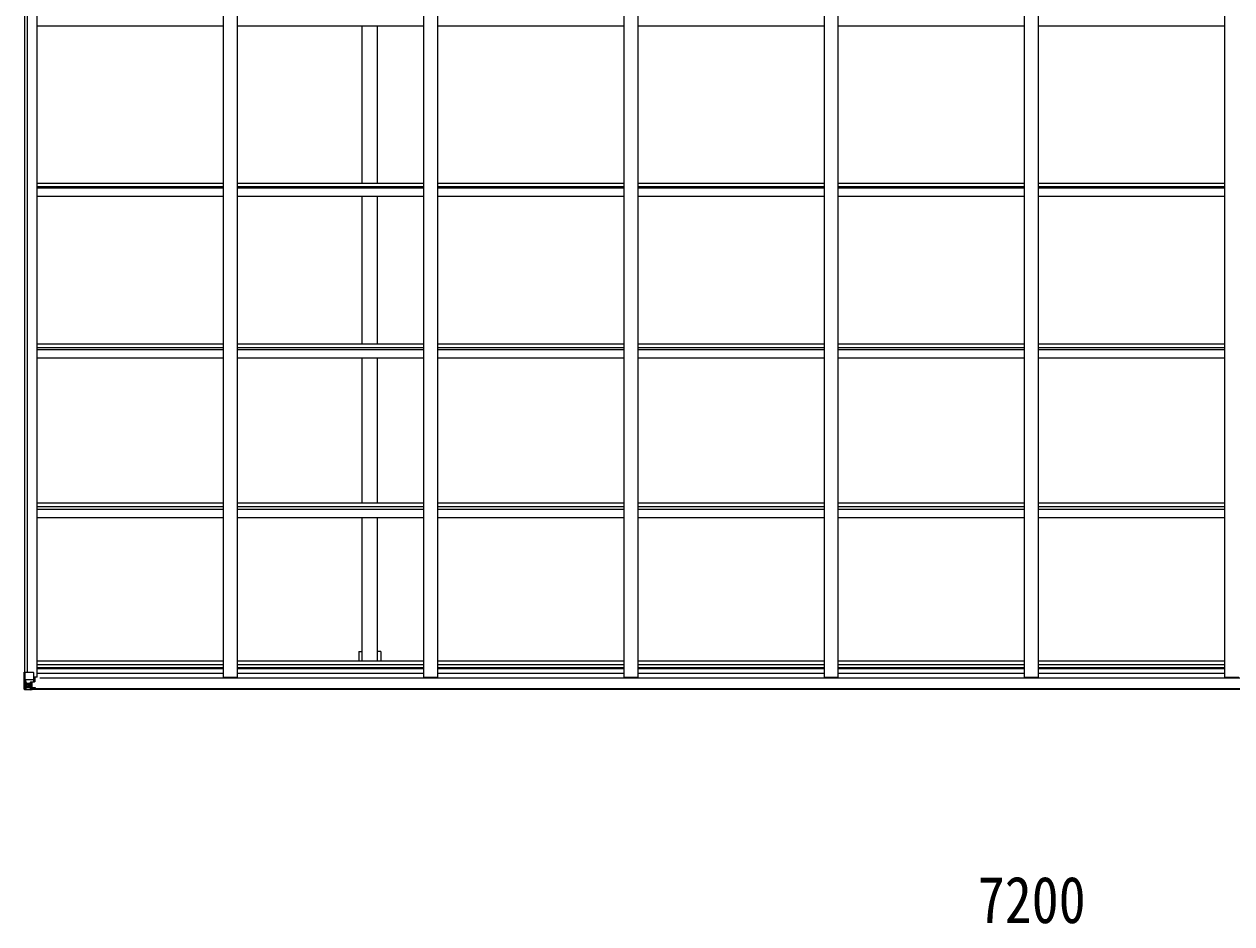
# Model space of a CAD drawing. Units: millimetres at full size; details may follow other scales. Extents: x -9783 to 9892, y -6828 to 6752.
# Drawn here: x 568 to 4886, y 761 to 3979 of the extents above; entities that cross this region are included whole.
import ezdxf
from ezdxf.enums import TextEntityAlignment as Align

# ---------------------------------------------------------------- set-up
doc = ezdxf.new("R2010")
doc.units = ezdxf.units.MM
doc.header["$LTSCALE"] = 35
for name, color, linetype, lineweight in [('0-1_本体', 4, 'Continuous', 9), ('0-2_部品', 7, 'Continuous', 9), ('0-A_寸法', 6, 'Continuous', 9)]:
    doc.layers.add(name, color=color, linetype=linetype, lineweight=lineweight)
doc.styles.add('ＭＳ ゴシック', font='')
doc.styles.get('ＭＳ ゴシック').set_extended_font_data('MS Gothic')

msp = doc.modelspace()

# ---------------------------------------------------------------- linework, layer by layer
at = {"layer": '0-1_本体'}
for p, q in [((614.93, 1643.38), (614.93, 6359.74)), ((1280.93, 1643.38), (1280.93, 6359.74)), ((1330.93, 1643.38), (1330.93, 6359.74)), ((1996.93, 1643.38), (1996.93, 6359.74)), ((2046.93, 1643.38), (2046.93, 6359.74)), ((2712.93, 1643.38), (2712.93, 6359.74)), ((2762.93, 1643.38), (2762.93, 6359.74)), ((3428.93, 1643.38), (3428.93, 6359.74)), ((3478.93, 1643.38), (3478.93, 6359.74)), ((4144.93, 1643.38), (4144.93, 6359.74)), ((4194.93, 1643.38), (4194.93, 6359.74)), ((4860.93, 1643.38), (4860.93, 6359.74)), ((569.93, 1661.84), (569.93, 6341.28)), ((579.76, 1661.84), (579.76, 6341.28)), ((614.93, 3973.56), (1280.93, 3973.56)), ((1330.93, 3973.56), (1996.93, 3973.56)), ((1776.43, 3410.92), (1776.43, 3973.56)), ((1831.43, 3410.92), (1831.43, 3973.56)), ((2046.93, 3973.56), (2712.93, 3973.56)), ((2762.93, 3973.56), (3428.93, 3973.56)), ((3478.93, 3973.56), (4144.93, 3973.56)), ((4194.93, 3973.56), (4860.93, 3973.56)), ((614.93, 3410.92), (1280.93, 3410.92)), ((614.93, 3397.9), (1280.93, 3397.9)), ((614.93, 3394.07), (1280.93, 3394.07)), ((1330.93, 3410.92), (1996.93, 3410.92)), ((1330.93, 3397.9), (1996.93, 3397.9)), ((1330.93, 3394.07), (1996.93, 3394.07)), ((2046.93, 3410.92), (2712.93, 3410.92)), ((2046.93, 3397.9), (2712.93, 3397.9)), ((2046.93, 3394.07), (2712.93, 3394.07)), ((2762.93, 3410.92), (3428.93, 3410.92)), ((2762.93, 3397.9), (3428.93, 3397.9)), ((2762.93, 3394.07), (3428.93, 3394.07)), ((3478.93, 3410.92), (4144.93, 3410.92)), ((3478.93, 3397.9), (4144.93, 3397.9)), ((3478.93, 3394.07), (4144.93, 3394.07)), ((4194.93, 3410.92), (4860.93, 3410.92)), ((4194.93, 3397.9), (4860.93, 3397.9)), ((4194.93, 3394.07), (4860.93, 3394.07)), ((614.93, 3364.27), (1280.93, 3364.27)), ((1330.93, 3364.27), (1996.93, 3364.27)), ((1776.43, 2835.56), (1776.43, 3364.27)), ((1831.43, 2835.56), (1831.43, 3364.27)), ((2046.93, 3364.27), (2712.93, 3364.27)), ((2762.93, 3364.27), (3428.93, 3364.27)), ((3478.93, 3364.27), (4144.93, 3364.27)), ((4194.93, 3364.27), (4860.93, 3364.27)), ((614.92, 2822.61), (1280.93, 2822.61)), ((614.93, 2835.56), (1280.93, 2835.56)), ((614.93, 2815.21), (1280.93, 2815.21)), ((1330.93, 2835.56), (1996.93, 2835.56)), ((1330.93, 2822.61), (1996.93, 2822.61)), ((1330.93, 2815.21), (1996.93, 2815.21)), ((2046.93, 2835.56), (2712.93, 2835.56)), ((2046.93, 2822.61), (2712.93, 2822.61)), ((2046.93, 2815.21), (2712.93, 2815.21)), ((2762.93, 2835.56), (3428.93, 2835.56)), ((2762.93, 2822.61), (3428.93, 2822.61)), ((2762.93, 2815.21), (3428.93, 2815.21)), ((3478.93, 2835.56), (4144.93, 2835.56)), ((3478.93, 2822.61), (4144.93, 2822.61)), ((3478.93, 2815.21), (4144.93, 2815.21)), ((4194.93, 2835.56), (4860.93, 2835.56)), ((4194.93, 2822.61), (4860.93, 2822.61)), ((4194.93, 2815.21), (4860.93, 2815.21)), ((614.93, 2785.8), (1280.93, 2785.8)), ((1330.93, 2785.8), (1996.93, 2785.8)), ((1776.43, 2267.19), (1776.43, 2785.8)), ((1831.43, 2267.19), (1831.43, 2785.8)), ((2046.93, 2785.8), (2712.93, 2785.8)), ((2762.93, 2785.8), (3428.93, 2785.8)), ((3478.93, 2785.8), (4144.93, 2785.8)), ((4194.93, 2785.8), (4860.93, 2785.8)), ((614.93, 2267.19), (1280.93, 2267.19)), ((614.93, 2254.35), (1280.93, 2254.35)), ((1330.93, 2267.19), (1996.93, 2267.19)), ((1330.93, 2254.35), (1996.93, 2254.35)), ((2046.93, 2267.19), (2712.93, 2267.19)), ((2046.93, 2254.35), (2712.93, 2254.35)), ((2762.93, 2267.19), (3428.93, 2267.19)), ((2762.93, 2254.35), (3428.93, 2254.35)), ((3478.93, 2267.19), (4144.93, 2267.19)), ((3478.93, 2254.35), (4144.93, 2254.35)), ((4194.93, 2267.19), (4860.93, 2267.19)), ((4194.93, 2254.35), (4860.93, 2254.35)), ((614.93, 2244.2), (1280.93, 2244.2)), ((614.93, 2215.23), (1280.93, 2215.23)), ((1330.93, 2244.2), (1996.93, 2244.2)), ((1330.93, 2215.23), (1996.93, 2215.23)), ((1776.43, 1702.24), (1776.43, 2215.23)), ((1831.43, 1702.24), (1831.43, 2215.23)), ((2046.93, 2244.2), (2712.93, 2244.2)), ((2046.93, 2215.23), (2712.93, 2215.23)), ((2762.93, 2244.2), (3428.93, 2244.2)), ((2762.93, 2215.23), (3428.93, 2215.23)), ((3478.93, 2244.2), (4144.93, 2244.2)), ((3478.93, 2215.23), (4144.93, 2215.23)), ((4194.93, 2244.2), (4860.93, 2244.2)), ((4194.93, 2215.23), (4860.93, 2215.23)), ((1764.43, 1735.07), (1776.43, 1735.07)), ((1764.43, 1735.07), (1764.43, 1702.24)), ((1843.43, 1735.07), (1831.43, 1735.07)), ((1843.43, 1735.07), (1843.43, 1702.24)), ((614.93, 1702.24), (1280.93, 1702.24)), ((614.93, 1689.41), (1280.93, 1689.41)), ((1330.93, 1702.24), (1996.93, 1702.24)), ((1330.93, 1689.41), (1996.93, 1689.41)), ((2046.93, 1702.24), (2712.93, 1702.24)), ((2046.93, 1689.41), (2712.93, 1689.41)), ((2762.93, 1702.24), (3428.93, 1702.24)), ((2762.93, 1689.41), (3428.93, 1689.41)), ((3478.93, 1702.24), (4144.93, 1702.24)), ((3478.93, 1689.41), (4144.93, 1689.41)), ((4194.93, 1702.24), (4860.93, 1702.24)), ((4194.93, 1689.41), (4860.93, 1689.41)), ((614.93, 1643.38), (601.93, 1643.38)), ((614.93, 1678.07), (1280.93, 1678.07)), ((614.93, 1674.28), (1280.93, 1674.28)), ((614.93, 1658.33), (1280.93, 1658.33)), ((1280.93, 1643.38), (1330.93, 1643.38)), ((1330.93, 1678.07), (1996.93, 1678.07)), ((1330.93, 1674.28), (1996.93, 1674.28)), ((1330.93, 1658.33), (1996.93, 1658.33)), ((1996.93, 1643.38), (2046.93, 1643.38)), ((2046.93, 1678.07), (2712.93, 1678.07)), ((2046.93, 1674.28), (2712.93, 1674.28)), ((2046.93, 1658.33), (2712.93, 1658.33)), ((2712.93, 1643.38), (2762.93, 1643.38)), ((2762.93, 1678.07), (3428.93, 1678.07)), ((2762.93, 1674.28), (3428.93, 1674.28)), ((2762.93, 1658.33), (3428.93, 1658.33)), ((3428.93, 1643.38), (3478.93, 1643.38)), ((3478.93, 1678.07), (4144.93, 1678.07)), ((3478.93, 1674.28), (4144.93, 1674.28)), ((3478.93, 1658.33), (4144.93, 1658.33)), ((4144.93, 1643.38), (4194.93, 1643.38)), ((4194.93, 1678.07), (4860.93, 1678.07)), ((4194.93, 1674.28), (4860.93, 1674.28)), ((4194.93, 1658.33), (4860.93, 1658.33)), ((4860.93, 1643.38), (4910.93, 1643.38)), ((591.43, 1603.5), (6311.43, 1603.5)), ((591.43, 1601.07), (6311.43, 1601.07)), ((6283.93, 1640.05), (623.93, 1640.05))]:
    msp.add_line(p, q, dxfattribs=at)
at = {"layer": '0-2_部品'}
for p, q in [((570.78, 1661.84), (600.93, 1661.84)), ((570.78, 1661.84), (570.78, 1601.26)), ((601.93, 1660.84), (601.93, 1627.74)), ((606.43, 1643.38), (606.43, 1626.97)), ((567.93, 1601.13), (567.93, 1601.17)), ((568.87, 1600.17), (568.87, 1600.13)), ((568.87, 1600.13), (568.87, 1600.13)), ((577.84, 1599.74), (569.92, 1600.22)), ((570.78, 1601.19), (570.78, 1601.26)), ((571.32, 1634.96), (577.93, 1635.17)), ((571.32, 1634.96), (575.46, 1622.87)), ((574.75, 1604.63), (572.01, 1600.96)), ((577.93, 1621.64), (575.6, 1621.61)), ((575.6, 1621.61), (575.6, 1608.14)), ((575.6, 1608.14), (577.93, 1608.08)), ((577.93, 1635.17), (601.93, 1635.17)), ((577.93, 1621.64), (589.93, 1621.64)), ((577.93, 1621.64), (577.93, 1621.64)), ((577.93, 1608.08), (589.93, 1608.08)), ((589.93, 1598.96), (577.93, 1599.74)), ((583.41, 1615.28), (583.41, 1616.24)), ((588.93, 1608.08), (589.93, 1608.08)), ((589.93, 1624.94), (589.93, 1598.84)), ((591.43, 1621.64), (589.93, 1621.64)), ((591.43, 1608.08), (589.93, 1608.08)), ((591.43, 1604.55), (589.93, 1604.55)), ((589.93, 1599.72), (596.43, 1599.33)), ((596.43, 1598.44), (589.93, 1598.84)), ((601.11, 1627.48), (590.76, 1625.83)), ((590.76, 1625.2), (601.11, 1626.85)), ((590.76, 1625.83), (590.76, 1625.2)), ((595.43, 1618.04), (591.43, 1618.04)), ((595.43, 1609.84), (591.43, 1609.84)), ((591.93, 1604.91), (591.43, 1604.91)), ((596.43, 1600.25), (591.43, 1600.34)), ((591.54, 1606.21), (595.43, 1606.21)), ((591.93, 1606), (591.93, 1605.84)), ((591.93, 1605.84), (591.93, 1605.84)), ((601.93, 1605.75), (591.93, 1605.84)), ((591.93, 1603.88), (591.93, 1605.84)), ((599.93, 1603.91), (591.93, 1603.91)), ((599.93, 1603.88), (591.93, 1603.88)), ((595.43, 1625.94), (595.43, 1605.97)), ((596.43, 1600.25), (596.43, 1601.07)), ((596.43, 1599.84), (596.43, 1600.25)), ((596.43, 1599.84), (596.43, 1599.33)), ((596.43, 1599.33), (596.43, 1598.44)), ((601.11, 1626.85), (601.11, 1627.48)), ((601.38, 1626.93), (605.43, 1626.96)), ((601.43, 1600.64), (601.43, 1601.07)), ((601.73, 1600.64), (601.43, 1600.64)), ((601.73, 1600.64), (603.42, 1601.07)), ((606.43, 1638.84), (601.93, 1638.84)), ((601.93, 1605.75), (601.93, 1604.14)), ((601.93, 1604.14), (606.93, 1604.14)), ((605.43, 1628.7), (606.43, 1628.69)), ((606.43, 1626.97), (605.43, 1626.96)), ((606.93, 1603.5), (606.93, 1604.14)), ((606.93, 1604.14), (607.93, 1604.14)), ((607.93, 1605.82), (607.93, 1605.71)), ((607.93, 1604.14), (607.93, 1605.71)), ((607.93, 1604.14), (607.93, 1603.5))]:
    msp.add_line(p, q, dxfattribs=at)
for points in [[(567.93, 1601.17), (567.93, 1661.84), (570.78, 1661.84)], [(568.87, 1600.13), (577.93, 1599.57), (589.93, 1598.84)], [(581.49, 1614.32), (580.53, 1614.32), (580.53, 1613.36), (581.49, 1613.36)], [(583.41, 1616.24), (582.45, 1616.24), (582.45, 1615.28)], [(582.45, 1612.4), (582.45, 1611.44), (583.41, 1611.44), (583.41, 1612.4)], [(584.37, 1613.36), (585.33, 1613.36), (585.33, 1614.32), (584.37, 1614.32)], [(596.43, 1599.84), (591.43, 1599.84), (591.43, 1625.3)], [(606.93, 1605.87), (591.93, 1606), (591.93, 1606)], [(591.93, 1604.91), (599.93, 1604.91), (599.93, 1603.5)], [(605.43, 1626.96), (605.43, 1628.7), (601.93, 1628.71)], [(601.93, 1605.75), (601.93, 1605.76), (607.93, 1605.71)]]:
    msp.add_lwpolyline(points, dxfattribs=at)
msp.add_circle((582.93, 1613.84), 5.3, dxfattribs=at)
for centre, radius, start, end in [((600.93, 1660.84), 1, 0, 90), ((568.93, 1601.17), 0.999, 180.04917, 266.5576), ((568.93, 1601.13), 0.999, 180.04917, 266.5576), ((568.93, 1601.13), 1, 179.99921, 266.49983), ((570.09, 1587.52), 12.7, 84.89689, 90.75534), ((572.06, 1601.13), 1.28, 177.54105, 228.82169), ((581.49, 1615.28), 0.96, 270, 0), ((581.49, 1612.4), 0.96, 0, 90), ((584.37, 1615.28), 0.96, 180, 270), ((584.37, 1612.4), 0.96, 90, 180), ((590.87, 1624.9), 0.937, 96.73234, 177.67791), ((590.87, 1624.27), 0.937, 96.73234, 177.67791), ((591.93, 1606.34), 0.5, 179.95536, 269.47105), ((591.93, 1603.41), 0.5, 89.99891, 179.99891), ((591.93, 1603.38), 0.5, 90.00309, 180.00198), ((591.95, 1606.51), 0.513, 178.95293, 268.11972), ((601, 1628.41), 0.937, 276.73234, 357.67791), ((601, 1627.78), 0.937, 276.73234, 357.67791), ((607.07, 1598.18), 7.69, 83.56574, 91.03001)]:
    msp.add_arc(centre, radius, start, end, dxfattribs=at)
for centre, major_axis, ratio, start_param, end_param in [((570.87, 1600.05), (2, -0.12), 0.060933, 2.0712557, 3.1453404), ((769.87, 1587.82), (201, -12.36), 0.060933, 3.1453404, 3.145839), ((572.04, 1632.61), (0.85, -2.32), 0.403757, 3.0087805, 3.9744392), ((571.06, 1603.15), (-0.02, -3), 0.466854, 0.125683, 0.7596956), ((572.73, 1608.22), (0.03, -5), 0.573921, 0.7672717, 1.551125), ((574.2, 1621.59), (0, -3), 0.468246, 1.5772882, 2.0127935), ((496.18, 1608.08), (81.75, 0), 0.061163, 6.2824128, 6.2831853)]:
    msp.add_ellipse(centre, major_axis=major_axis, ratio=ratio, start_param=start_param, end_param=end_param, dxfattribs=at)

# ---------------------------------------------------------------- texts
at = {"layer": '0-A_寸法', "color": 7, "style": 'ＭＳ ゴシック', "width": 0.85}
msp.add_text('7200', height=166.8, dxfattribs=at).set_placement((3977.43, 714.1), align=Align.BOTTOM_LEFT)

doc.saveas('drawing.dxf')
